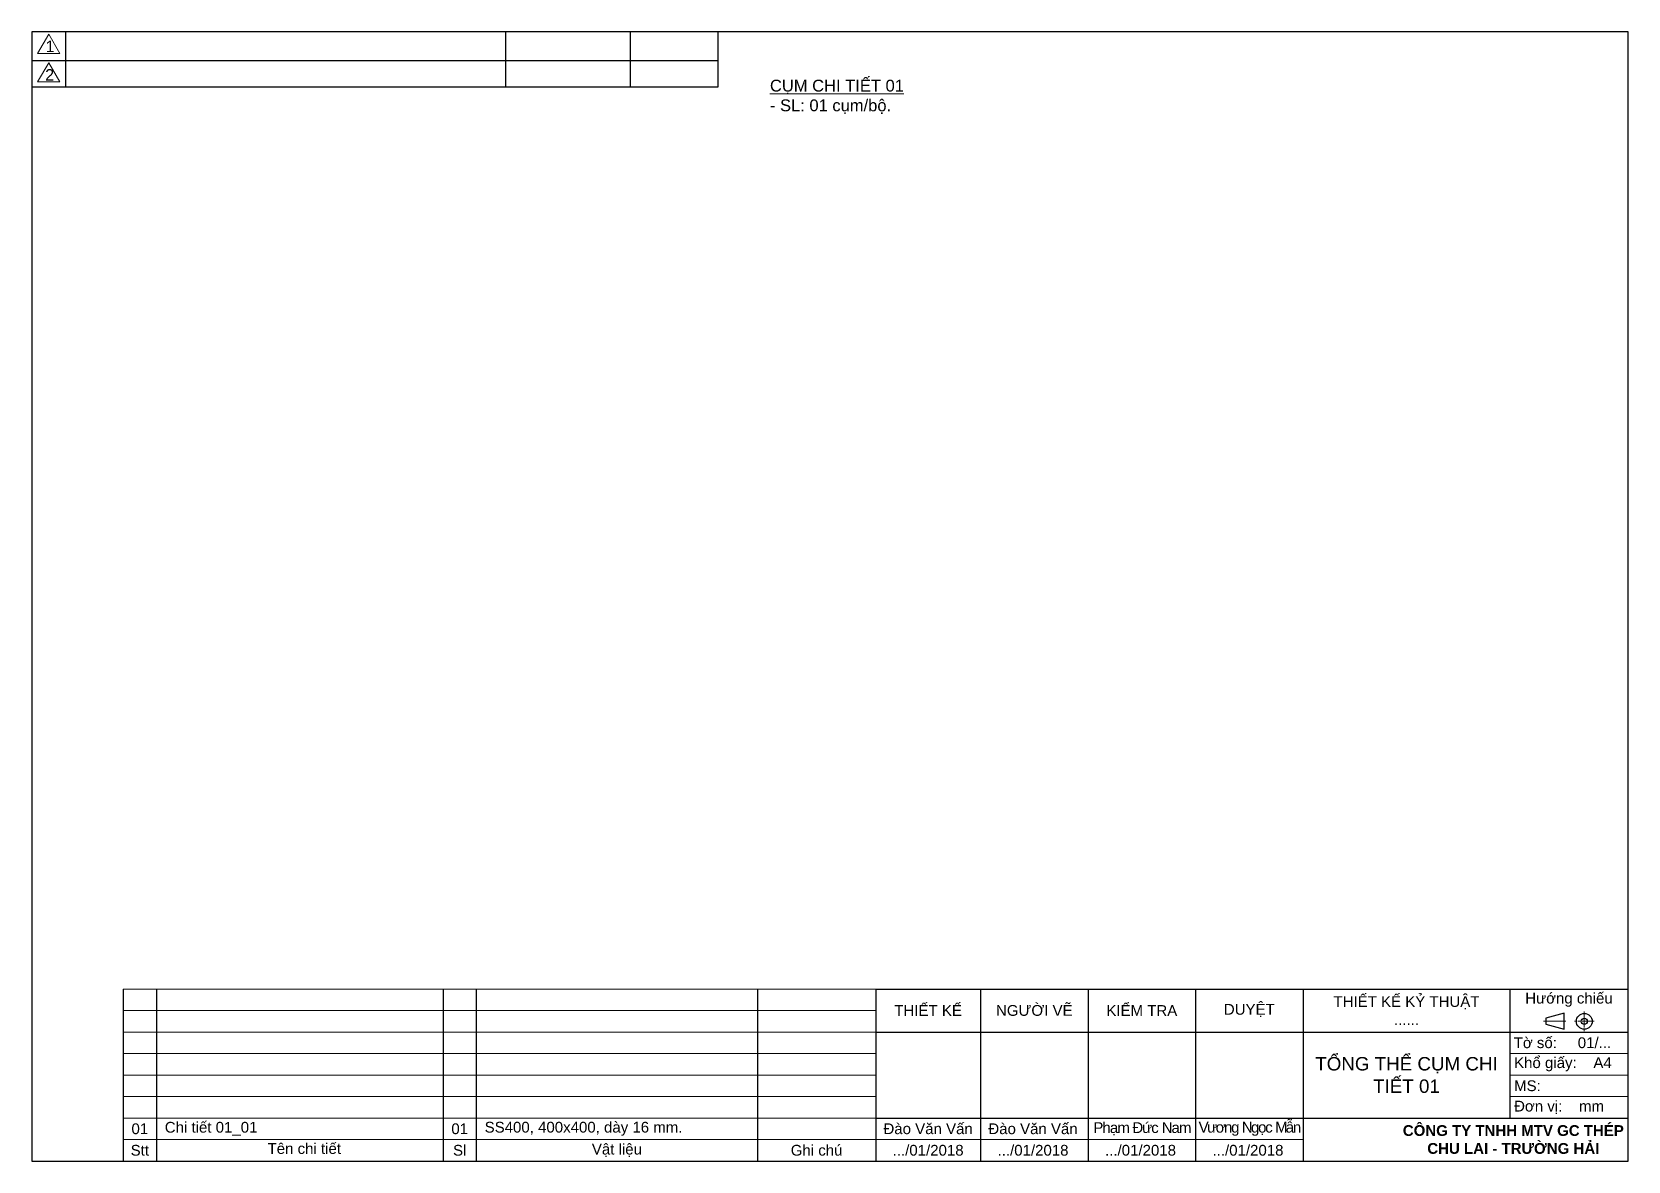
# Model space of a CAD drawing. Header units: millimetres. Extents: x -27869 to 424010, y -158855 to -4801.
# Drawn here: x -27868.9 to -27571.9, y -158855.4 to -158645.4 of the extents above; entities outside this region: 19.
import ezdxf

# ---------------------------------------------------------------- set-up
doc = ezdxf.new("R2010")
doc.units = ezdxf.units.MM
doc.linetypes.add('CHAIN', pattern=[0.7087, 0.4724, -0.0591, 0.1181, -0.0591])
for name, color, linetype, lineweight in [('Center Mark (ANSI)', 2, 'Continuous', 18), ('Centerline (ANSI)', 2, 'Continuous', 18), ('Duong chinh', 1, 'Continuous', 30), ('Hatch (ANSI)', 4, 'Continuous', 18), ('Khung ban ve', 7, 'Continuous', 30), ('Khung ten', 7, 'Continuous', 30), ('text', 4, 'Continuous', 18)]:
    doc.layers.add(name, color=color, linetype=linetype, lineweight=lineweight)
doc.styles.add('Khung ten', font='VHELVEN.TTF', dxfattribs={"height": 35})
doc.styles.get("Standard").update_dxf_attribs({"font": 'arial.ttf'})

# ---------------------------------------------------------------- blocks, each defined once
blk = doc.blocks.new('khungbv')
at = {"layer": 'Khung ten', "lineweight": 25}
for p, q in [((17884.11, 2294.32), (17884.11, 2304.54)), ((17966.02, 2294.32), (17966.02, 2304.54)), ((17989.18, 2294.32), (17989.18, 2304.54)), ((17877.81, 2299.22), (18005.53, 2299.22)), ((17877.81, 2294.32), (18005.53, 2294.32))]:
    blk.add_line(p, q, dxfattribs=at)
at = {"layer": 'Khung ten'}
blk.add_line((18005.53, 2294.32), (18005.53, 2304.54), dxfattribs=at)
blk.add_lwpolyline([(17877.81, 2094.54), (18174.81, 2094.54), (18174.81, 2304.54), (17877.81, 2304.54)], close=True, dxfattribs=at)
at = {"layer": 'text'}
for points in [[(17880.94, 2304.11), (17878.86, 2300.56), (17883.01, 2300.56)], [(17880.94, 2298.8), (17878.86, 2295.25), (17883.01, 2295.25)]]:
    blk.add_lwpolyline(points, close=True, dxfattribs=at)
at = {"layer": 'text', "char_height": 2.14, "width": 48.0095, "attachment_point": 1}
for s, insert in [('1', (17880.36, 2302.93)), ('2', (17880.27, 2297.62))]:
    blk.add_mtext(s, dxfattribs=dict(at, insert=insert))

msp = doc.modelspace()

# ---------------------------------------------------------------- hatches: boundary and pattern name
at = {"layer": 'Hatch (ANSI)'}
h = msp.add_hatch(dxfattribs=at)
h.set_pattern_fill('ANSI31', color=256, style=0)
edge = h.paths.add_edge_path(flags=17)
edge.add_line((424009.97, -35295.24), (424009.97, -34723.73))
h.paths.add_polyline_path([(424010.39, -34722.96), (424010.27, -34723.18), (424010.17, -34723.36)])

# ---------------------------------------------------------------- linework, layer by layer
at = {"layer": 'Center Mark (ANSI)', "linetype": 'CHAIN', "ltscale": 4.638536}
for p, q in [((-27578.24, -158829.37), (-27581.89, -158829.37)), ((-27580.07, -158827.54), (-27580.07, -158831.19))]:
    msp.add_line(p, q, dxfattribs=at)
at = {"layer": 'Centerline (ANSI)', "linetype": 'CHAIN', "ltscale": 24.192183}
msp.add_line((-27583.52, -158829.37), (-27587.64, -158829.37), dxfattribs=at)
at = {"layer": 'Duong chinh'}
for p, q in [((-27583.83, -158827.89), (-27587.22, -158828.81)), ((-27587.22, -158828.81), (-27587.22, -158829.93)), ((-27583.83, -158830.84), (-27583.83, -158827.89)), ((-27587.22, -158829.93), (-27583.83, -158830.84))]:
    msp.add_line(p, q, dxfattribs=at)
for radius in [1.47, 0.56]:
    msp.add_circle((-27580.07, -158829.37), radius, dxfattribs=at)
at = {"layer": 'Hatch (ANSI)'}
for p, q in [((-27711.92, -158823.37), (-27851.92, -158823.37)), ((-27711.92, -158827.37), (-27851.92, -158827.37)), ((-27711.92, -158831.37), (-27851.92, -158831.37)), ((-27711.92, -158835.37), (-27851.92, -158835.37)), ((-27593.9, -158835.37), (-27571.92, -158835.37)), ((-27711.92, -158839.37), (-27851.92, -158839.37)), ((-27593.9, -158839.37), (-27571.92, -158839.37)), ((-27711.92, -158843.37), (-27851.92, -158843.37)), ((-27593.9, -158843.37), (-27571.92, -158843.37)), ((-27711.92, -158847.37), (-27851.92, -158847.37)), ((-27851.92, -158851.37), (-27711.92, -158851.37)), ((-27851.92, -158851.37), (-27711.92, -158851.37)), ((-27711.92, -158851.37), (-27632.4, -158851.37))]:
    msp.add_line(p, q, dxfattribs=at)
at = {"layer": 'Khung ban ve'}
for p, q in [((-27792.4, -158823.37), (-27792.4, -158855.37)), ((-27786.23, -158823.37), (-27786.23, -158855.37)), ((-27733.9, -158823.37), (-27733.9, -158855.37)), ((-27733.9, -158823.37), (-27733.9, -158855.37)), ((-27711.92, -158823.37), (-27711.92, -158855.37)), ((-27711.92, -158823.37), (-27571.92, -158823.37)), ((-27711.92, -158823.37), (-27711.92, -158855.37)), ((-27692.4, -158823.37), (-27692.4, -158855.37)), ((-27672.4, -158823.37), (-27672.4, -158855.37)), ((-27652.4, -158823.37), (-27652.4, -158855.37)), ((-27632.4, -158823.37), (-27632.4, -158855.37)), ((-27593.9, -158823.37), (-27593.9, -158847.37)), ((-27711.92, -158831.37), (-27571.92, -158831.37)), ((-27711.92, -158847.37), (-27571.92, -158847.37)), ((-27851.92, -158855.37), (-27711.92, -158855.37)), ((-27711.92, -158855.37), (-27571.92, -158855.37)), ((-27711.92, -158855.37), (-27571.92, -158855.37)), ((-27711.92, -158855.37), (-27571.92, -158855.37)), ((-27711.92, -158855.37), (-27571.92, -158855.37)), ((-27711.92, -158855.37), (-27571.92, -158855.37))]:
    msp.add_line(p, q, dxfattribs=at)
at = {"layer": 'Khung ten'}
for p, q in [((-27851.92, -158823.37), (-27851.92, -158855.37)), ((-27845.75, -158823.37), (-27845.75, -158855.37))]:
    msp.add_line(p, q, dxfattribs=at)
at = {"layer": 'Khung ten', "lineweight": 25}
msp.add_line((-27786.23, -158823.37), (-27786.23, -158855.37), dxfattribs=at)

# ---------------------------------------------------------------- block references
at = {"layer": 'Hatch (ANSI)'}
msp.add_blockref('khungbv', (-45746.73, -160949.91), dxfattribs=at)

# ---------------------------------------------------------------- texts
at = {"layer": 'text', "style": 'Khung ten'}
for s, insert, char_height, width, attachment_point in [('{\\fArial|b0|i0|c0|p34;}', (46122.18, -4800.64), 200.14, 2576.9116, 5), ('{\\fArial|b0|i0|c0|p34;}', (75813.54, -4927.35), 162.8949, 2097.3605, 5), ('{\\fArial|b0|i0|c0|p34;}', (15973.06, -4939.5), 159.3226, 2051.3657, 5), ('{\\fArial|b0|i0|c0|p34;}', (93888.32, -5256.07), 66.2707, 853.2719, 5), ('{\\fArial|b0|i0|c0|p34;}', (112042.43, -5399.81), 24.02, 309.2708, 5), ('{\\fArial|b0|i0|c0|p34;}', (106140.85, -5411.43), 20.6047, 265.297, 5), ('{\\fArial|b0|i0|c0|p34;}', (102655.03, -5438.04), 12.7822, 164.578, 5), ('{\\fArial|b0|i0|c0|p34;}', (100772.76, -5453.3), 8.2971, 106.8293, 5), ('{\\fArial|b0|i0|c0|p34;}', (99426.33, -5459.02), 6.6146, 85.1668, 5), ('{\\fArial|b0|i0|c0|p34;}', (108322.27, -5460.11), 6.2964, 81.0701, 5), ('{\\fArial|b0|i0|c0|p34;}', (116342.38, -5461.29), 5.9468, 76.5686, 5), ('{\\fArial|b0|i0|c0|p34;}', (109354.69, -5464.04), 5.1406, 66.1885, 5), ('{\\fArial|b0|i0|c0|p34;}', (114324.43, -5463.41), 5.3247, 68.5583, 5), ('{\\fArial|b0|i0|c0|p34;}', (115304.95, -5463.34), 5.3458, 68.8298, 5), ('{\\fArial|b0|i0|c0|p34;}', (103925.47, -5471.4), 2.9766, 38.3254, 5), ('{\\fArial|b0|i0|c0|p34;}', (117164.73, -5470.85), 3.1371, 40.3922, 5), ('{\\fArial|b0|i0|c0|p34;}', (117609.41, -5477.24), 1.2602, 16.2253, 5), ('{\\fArial|b0|i0|c0|p34;}', (117866.15, -5479.13), 0.7047, 9.073, 5), ('{\\fArial|b0|i0|c163|p34;THIẾT KẾ}', (-27702.16, -158827.37), 2, 19.5178, 5), ('{\\fArial|b0|i0|c163|p34;NGƯỜI VẼ}', (-27682.4, -158827.37), 2, 20, 5), ('{\\fArial|b0|i0|c0|p34;KIỂM TRA}', (-27662.4, -158827.37), 2, 20, 5), ('{\\fArial|b0|i0|c0|p34;DUYỆT}', (-27642.4, -158827.37), 2, 20, 5), ('\\pt1.3037;{\\fArial|b0|i0|c0|p34;THIẾT KẾ K\\fArial|b0|i0|c163|p34;Ỷ\\fArial|b0|i0|c0|p34; THUẬT\\T0.8; \\fArial|b0|i0|c163|p34;\\P\\fArial|b0|i0|c0|p34;\\T1;......}', (-27613.15, -158827.37), 2, 38.5, 5), ('{\\fArial|b0|i0|c0|p34;Hướ\\fArial|b0|i0|c238|p34;ng chi\\fArial|b0|i0|c0|p34;ếu}', (-27582.91, -158825.37), 2, 21.9822, 5), ('{\\fArial|b0|i0|c0|p34; \\H1.111x;Tờ số:     01/...}', (-27593.9, -158833.37), 1.8002, 21.9822, 4), ('{\\fArial|b0|i0|c0|p34;TỔNG THỂ \\fArial|b0|i0|c163|p34;CỤM\\fArial|b0|i0|c0|p34; CHI TIẾT \\fArial|b0|i0|c163|p34;0\\fArial|b0|i0|c0|p34;1}', (-27613.15, -158839.37), 2.5, 38.5, 5), ('{\\fArial|b0|i0|c0|p34;\\H1.111x; Khổ giấy:    A4 \\H0.9001x;  }       ', (-27593.9, -158837.37), 1.8002, 21.9822, 4), ('{\\fArial|b0|i0|c0|p34; MS: }', (-27593.9, -158841.37), 2, 21.9822, 4), ('{\\fArial|b0|i0|c0|p34; Đơn vị:    mm}', (-27593.9, -158845.37), 2, 21.9822, 4), ('{\\fArial|b0|i0|c0|p34;Đào Văn Vấn}', (-27702.16, -158849.37), 2, 19.5178, 5), ('{\\fArial|b0|i0|c0|p34;Đào Văn Vấn}', (-27682.64, -158849.37), 2, 19.5178, 5), ('{\\fArial|b0|i0|c0|p34;\\T0.9;Phạm Đức Nam}', (-27662.4, -158849.37), 2, 20, 5), ('{\\fArial|b0|i0|c0|p34;\\T0.75;Vương Ngọc Mẫn}', (-27642.4, -158849.37), 2, 20, 5), ('{\\fArial|b1|i0|c0|p34;CÔNG TY TNHH MTV GC THÉP\\PCHU LAI - TRƯỜ\\fArial|b1|i0|c238|p34;NG H\\fArial|b1|i0|c0|p34;Ả\\fArial|b1|i0|c238|p34;I}', (-27593.27, -158851.37), 2, 42.7012, 5), ('{\\fArial|b0|i0|c0|p34;...\\fArial|b0|i0|c163|p34;/\\fArial|b0|i0|c0|p34;01\\fArial|b0|i0|c163|p34;/201\\fArial|b0|i0|c0|p34;8}', (-27702.16, -158853.37), 2, 19.5178, 5), ('{\\fArial|b0|i0|c0|p34;...\\fArial|b0|i0|c163|p34;/\\fArial|b0|i0|c0|p34;01\\fArial|b0|i0|c163|p34;/201\\fArial|b0|i0|c0|p34;8}', (-27682.64, -158853.37), 2, 19.5178, 5), ('{\\fArial|b0|i0|c0|p34;...\\fArial|b0|i0|c163|p34;/\\fArial|b0|i0|c0|p34;01\\fArial|b0|i0|c163|p34;/201\\fArial|b0|i0|c0|p34;8}', (-27662.64, -158853.37), 2, 19.5178, 5), ('{\\fArial|b0|i0|c0|p34;...\\fArial|b0|i0|c163|p34;/\\fArial|b0|i0|c0|p34;01\\fArial|b0|i0|c163|p34;/201\\fArial|b0|i0|c0|p34;8}', (-27642.64, -158853.37), 2, 19.5178, 5)]:
    msp.add_mtext(s, dxfattribs=dict(at, insert=insert, char_height=char_height, width=width, attachment_point=attachment_point))
at = {"layer": 'text', "color": 7, "insert": (-27731.59, -158657.43), "char_height": 2.2, "attachment_point": 4}
msp.add_mtext('{\\L\\C4;CỤM CHI TIẾT 01\\l\\P- SL: 01 cụm/bộ.}', dxfattribs=at)
at = {"layer": 'text', "color": 4, "char_height": 2, "style": 'Khung ten'}
for s, insert, width, attachment_point in [('{\\fArial|b0|i0|c163|p34;01}', (-27848.84, -158849.37), 6.1652, 5), ('{\\fArial|b0|i0|c0|p34;  \\fArial|b0|i0|c163|p34;C\\fArial|b0|i0|c0|p34;hi tiết\\fArial|b0|i0|c163|p34; \\fArial|b0|i0|c0|p34;01\\fArial|b0|i0|c163|p34;_01}', (-27845.75, -158849.37), 53.3526, 4), ('{\\fArial|b0|i0|c0|p34;01}', (-27789.32, -158849.37), 6.1652, 5)]:
    msp.add_mtext(s, dxfattribs=dict(at, insert=insert, width=width, attachment_point=attachment_point))
at = {"layer": 'text', "color": 2, "insert": (-27786.23, -158849.37), "char_height": 2, "width": 52.3348, "attachment_point": 4, "style": 'Khung ten'}
msp.add_mtext('{\\fArial|b0|i0|c0|p34;\\C4;  \\fArial|b0|i0|c163|p34;SS400, \\fArial|b0|i0|c0|p34;400x400\\fArial|b0|i0|c163|p34;, dày \\fArial|b0|i0|c0|p34;16\\fArial|b0|i0|c163|p34; mm.}', dxfattribs=at)
at = {"layer": 'text', "color": 3, "char_height": 2, "style": 'Khung ten'}
for s, insert, width, attachment_point in [('{\\fArial|b0|i0|c0|p34;Stt}', (-27848.84, -158853.37), 6.1652, 5), ('{\\fArial|b0|i0|c0|p34;Tên chi tiết}', (-27825.07, -158853.05), 132.0757, 4), ('{\\fArial|b0|i0|c0|p34;Sl}', (-27789.32, -158853.37), 6.1652, 5), ('{\\fArial|b0|i0|c0|p34;Vật liệu}', (-27760.07, -158853.37), 52.3348, 5), ('{\\fArial|b0|i0|c0|p34;Ghi chú}', (-27722.91, -158853.37), 21.9822, 5)]:
    msp.add_mtext(s, dxfattribs=dict(at, insert=insert, width=width, attachment_point=attachment_point))

doc.saveas('drawing.dxf')
